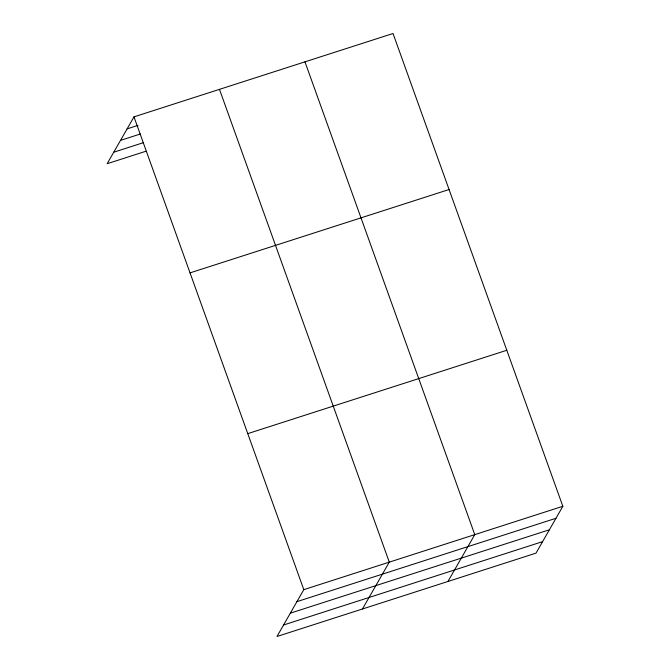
<?xml version="1.0" encoding="UTF-8"?>
<svg xmlns="http://www.w3.org/2000/svg" width="670" height="670" viewBox="0 0 670 670"><rect width="100%" height="100%" fill="white"/><g stroke="black" fill="none" stroke-linecap="round" stroke-linejoin="round"><path stroke-width="1" d="M562.842 506.286L303.803 589.65L276.97 636.5L536.008 553.135L562.842 506.286L393.03 33.5L133.992 116.865L107.158 163.714L145.926 151.244M362.453 608.988L389.287 562.138L219.475 89.353M447.937 581.476L474.77 534.627L304.959 61.841M127.116 128.875L138.045 125.349M120.533 140.373L140.407 133.975M113.741 152.216L143.564 142.618M190.029 272.883L449.068 189.518M247.766 433.632L506.805 350.268M296.927 601.652L555.966 518.287M290.336 613.15L549.383 529.786M283.552 625.001L542.591 541.636M133.992 116.865L303.803 589.65"/></g></svg>
